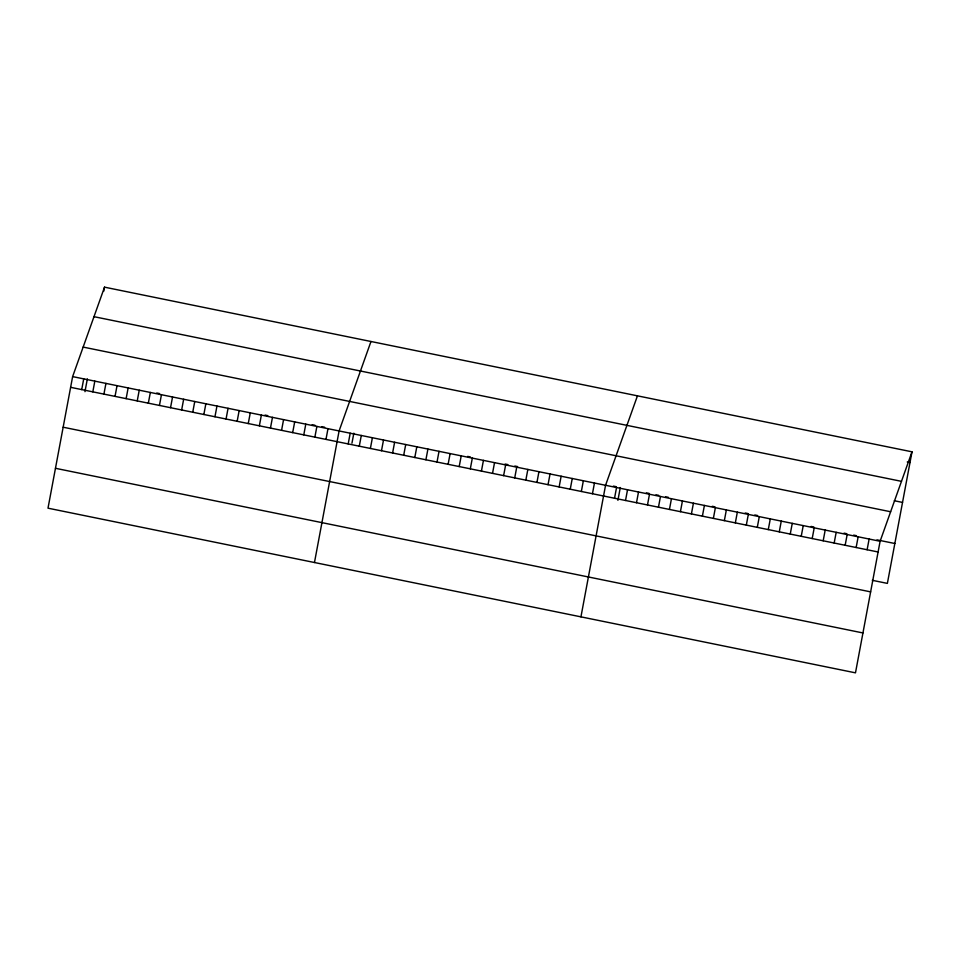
<?xml version="1.0" encoding="UTF-8"?>
<svg xmlns="http://www.w3.org/2000/svg" width="960" height="960" viewBox="0 0 960 960"><rect width="100%" height="100%" fill="white"/><g stroke="black" fill="none" stroke-linecap="round" stroke-linejoin="round"><path stroke-width="1.44" d="M72.624 376.608L48 508.176L855.48 672.84L880.104 541.272L912 451.824L104.52 287.16L72.624 376.608L880.104 541.272M81.72 389.592L83.724 378.876M84.96 391.668L87.36 378.852M103.764 291.18L104.52 287.16M92.82 391.86L94.824 381.144M103.92 394.116L105.936 383.4M115.032 396.384L117.036 385.668M126.132 398.652L128.136 387.936M137.232 400.908L139.236 390.192M148.332 403.176L150.348 392.46M159.444 405.444L161.448 394.728M170.544 407.7L172.548 396.984M181.644 409.968L183.648 399.252M192.744 412.236L194.748 401.52M203.856 414.492L205.86 403.776M214.956 416.76L216.96 406.044M226.056 419.028L228.06 408.312M237.156 421.284L239.16 410.568M248.268 423.552L250.272 412.836M259.368 425.82L261.372 415.104M270.468 428.076L272.472 417.36M281.568 430.344L283.572 419.628M292.68 432.612L294.684 421.896M303.78 434.868L305.784 424.152M314.88 437.136L316.884 426.42M325.98 439.404L327.984 428.688M314.472 562.512L339.096 430.944L370.98 341.496M348.192 443.928L350.196 433.212M351.96 443.16L353.832 433.188M359.292 446.196L361.296 435.48M370.392 448.464L372.396 437.748M381.492 450.72L383.508 440.004M392.604 452.988L394.608 442.272M403.704 455.256L405.708 444.54M414.804 457.512L416.808 446.796M425.904 459.78L427.92 449.064M437.016 462.048L439.02 451.332M448.116 464.304L450.12 453.588M459.216 466.572L461.22 455.856M470.316 468.84L472.332 458.124M481.428 471.096L483.432 460.38M492.528 473.364L494.532 462.648M503.628 475.632L505.632 464.916M514.728 477.888L516.732 467.172M525.84 480.156L527.844 469.44M536.94 482.424L538.944 471.708M548.04 484.68L550.044 473.964M559.14 486.948L561.144 476.232M570.252 489.216L572.256 478.5M581.352 491.472L583.356 480.756M592.452 493.74L594.456 483.024M580.944 616.848L605.556 485.292L637.452 395.844M614.532 498.24L616.548 487.524M617.904 500.34L620.292 487.524M625.524 500.484L627.528 489.768M636.504 502.728L638.508 492.012M647.484 504.96L649.488 494.244M658.464 507.204L660.468 496.488M669.444 509.436L671.448 498.72M680.424 511.68L682.428 500.964M691.404 513.924L693.42 503.208M702.396 516.156L704.4 505.44M713.376 518.4L715.38 507.684M724.356 520.632L726.36 509.916M735.336 522.876L737.34 512.16M746.316 525.12L748.32 514.404M757.296 527.352L759.3 516.636M768.288 529.596L770.292 518.88M779.268 531.84L781.272 521.124M790.248 534.072L792.252 523.356M801.228 536.316L803.232 525.6M812.208 538.548L814.212 527.832M823.188 540.792L825.192 530.076M834.168 543.036L836.184 532.32M845.16 545.268L847.164 534.552M856.14 547.512L858.144 536.796M867.12 549.744L869.124 539.028M912 451.824L887.376 583.392L872.28 580.308M907.248 461.976L909.996 462.54M93.996 316.68L901.476 481.344M894.3 500.736L902.532 502.416M83.148 347.088L890.628 511.752M156.756 393L159.528 393.564M265.008 415.068L267.78 415.644M312.192 424.692L314.964 425.256M321.912 426.672L324.684 427.248M467.628 456.396L470.412 456.96M505.104 464.028L507.876 464.604M514.824 466.02L517.596 466.584M613.356 486.108L616.128 486.672M646.38 492.84L649.128 493.404M655.992 494.796L658.728 495.36M665.592 496.764L668.34 497.316M712.272 506.28L715.02 506.844M745.212 513L747.96 513.552M754.824 514.956L757.572 515.52M811.104 526.428L813.852 526.992M844.056 533.148L846.792 533.712M853.656 535.116L856.404 535.668M876.996 539.868L894.84 543.504M70.62 387.324L878.1 551.988M63.156 427.212L870.636 591.864M55.464 468.3L862.944 632.952"/></g></svg>
